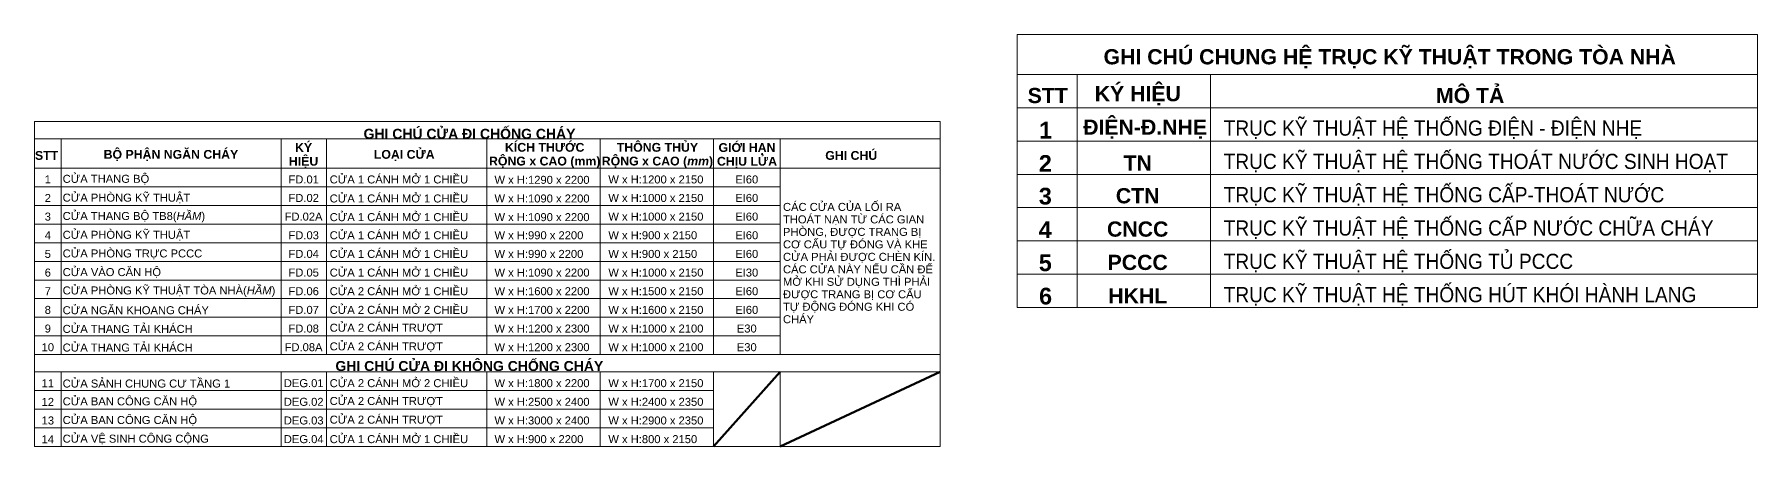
# Model space of a CAD drawing. Header units: millimetres. Extents: x 25998 to 252958, y -15958 to 83425.
# Drawn here: x 200213 to 213129, y 1924 to 5017 of the extents above; entities that cross this region are included whole.
import ezdxf

# ---------------------------------------------------------------- set-up
doc = ezdxf.new("R2010")
doc.units = ezdxf.units.MM
for name, color, linetype, lineweight in [('A-DETL-4', 90, 'Continuous', 18), ('A-DETL-THIN-1', 151, 'Continuous', 18), ('A-DETL-WIDE', 214, 'Continuous', 70), ('G-ANNO-TEXT-1', 7, 'Continuous', 9)]:
    doc.layers.add(name, color=color, linetype=linetype, lineweight=lineweight)
doc.styles.add('Arial_11', font='arial_0.ttf', dxfattribs={"height": 60})
doc.styles.add('Arial_12', font='arial_0.ttf', dxfattribs={"height": 114})
doc.styles.add('Arial_13', font='arial_0.ttf', dxfattribs={"width": 0.9, "height": 114})
doc.styles.add('Arial_7', font='arial_0.ttf', dxfattribs={"height": 75})
doc.styles.add('Arial_B_2', font='arialbd_0.ttf', dxfattribs={"height": 66})
doc.styles.add('Arial_B_5', font='arialbd_0.ttf', dxfattribs={"height": 125.4})

msp = doc.modelspace()

# ---------------------------------------------------------------- linework, layer by layer
at = {"layer": 'A-DETL-4'}
for p, q in [((213129.4, 5017.2), (207579.4, 5017.2)), ((207579.4, 5017.2), (207579.4, 2967.2)), ((213129.4, 2967.2), (213129.4, 5017.2)), ((207579.4, 2967.2), (213129.4, 2967.2))]:
    msp.add_line(p, q, dxfattribs=at)
at = {"layer": 'A-DETL-THIN-1'}
for p, q in [((207579.4, 5017.2), (207579.4, 2967.2)), ((207579.4, 5017.2), (213129.4, 5017.2)), ((213129.4, 5017.2), (213129.4, 2967.2)), ((207579.4, 4717.2), (213129.4, 4717.2)), ((208029.4, 4717.2), (208029.4, 2967.2)), ((209029.4, 4717.2), (209029.4, 2967.2)), ((207579.4, 4467.2), (213129.4, 4467.2)), ((200212.8, 1924.3), (200212.8, 4364.3)), ((200212.8, 4364.3), (207002.8, 4364.3)), ((207002.8, 1924.3), (207002.8, 4364.3)), ((200212.8, 4234.3), (207002.8, 4234.3)), ((200412.8, 2614.3), (200412.8, 4234.3)), ((202062.8, 2614.3), (202062.8, 4234.3)), ((202402.8, 2614.3), (202402.8, 4234.3)), ((203602.8, 2614.3), (203602.8, 4234.3)), ((204452.8, 2614.3), (204452.8, 4234.3)), ((205302.8, 2614.3), (205302.8, 4234.3)), ((205802.8, 3454.3), (205802.8, 4234.3)), ((207579.4, 4217.2), (213129.4, 4217.2)), ((200212.8, 4014.3), (207002.8, 4014.3)), ((200212.8, 4014.3), (207002.8, 4014.3)), ((200212.8, 4014.3), (207002.8, 4014.3)), ((200212.8, 4014.3), (207002.8, 4014.3)), ((207579.4, 3967.2), (213129.4, 3967.2)), ((200212.8, 3874.3), (205802.8, 3874.3)), ((200212.8, 3734.3), (205802.8, 3734.3)), ((207579.4, 3717.2), (213129.4, 3717.2)), ((200212.8, 3594.3), (205802.8, 3594.3)), ((202062.8, 3399.3), (202062.8, 3594.3)), ((205802.8, 2614.3), (205802.8, 3594.3)), ((200212.8, 3454.3), (205802.8, 3454.3)), ((205802.8, 3174.3), (205802.8, 3454.3)), ((207579.4, 3467.2), (213129.4, 3467.2)), ((200212.8, 3314.3), (205802.8, 3314.3)), ((200212.8, 3174.3), (205802.8, 3174.3)), ((200212.8, 3174.3), (205802.8, 3174.3)), ((207579.4, 3217.2), (213129.4, 3217.2)), ((200212.8, 3034.3), (205802.8, 3034.3)), ((200212.8, 3034.3), (205802.8, 3034.3)), ((200212.8, 2894.3), (205802.8, 2894.3)), ((207579.4, 2967.2), (213129.4, 2967.2)), ((200212.8, 2754.3), (205802.8, 2754.3)), ((200212.8, 2614.3), (205802.8, 2614.3)), ((200212.8, 2614.3), (207002.8, 2614.3)), ((200212.8, 2484.3), (207002.8, 2484.3)), ((200412.8, 1924.3), (200412.8, 2484.3)), ((202062.8, 1924.3), (202062.8, 2484.3)), ((202402.8, 1924.3), (202402.8, 2484.3)), ((203602.8, 1924.3), (203602.8, 2484.3)), ((204452.8, 1924.3), (204452.8, 2484.3)), ((205302.8, 1924.3), (205302.8, 2484.3)), ((205802.8, 1924.3), (205802.8, 2484.3)), ((200212.8, 2344.3), (205302.8, 2344.3)), ((200212.8, 2204.3), (205302.8, 2204.3)), ((200212.8, 2064.3), (205302.8, 2064.3)), ((200212.8, 1924.3), (205302.8, 1924.3)), ((200212.8, 1924.3), (207002.8, 1924.3))]:
    msp.add_line(p, q, dxfattribs=at)
at = {"layer": 'A-DETL-WIDE'}
for p, q in [((205802.8, 2484.3), (205302.8, 1924.3)), ((205802.8, 1924.3), (207002.8, 2484.3))]:
    msp.add_line(p, q, dxfattribs=at)

# ---------------------------------------------------------------- texts
at = {"layer": 'G-ANNO-TEXT-1', "line_spacing_factor": 0.936439}
for s, insert, char_height, width, attachment_point, style in [('\\pt723.9,1447.8,2171.7,2895.6,3619.5,4343.4,5067.3,5791.2,6515.1,7239,7962.9,8686.8,9410.7,10134.6,10858.5,11582.4,12306.3,13030.2,13754.1,14478,15201.9,15925.8,16649.7,17373.6,18097.5,18821.4,19545.3,20269.2,20993.1,21717,22440.9,23164.8;{\\fArial|b1|i0|c0|p34;GHI CHÚ CHUNG HỆ TRỤC KỸ THUẬT TRONG TÒA NHÀ}', (210372.3, 4834.8), 114, 5312.4, 5, 'Arial_12'), ('\\pt723.9,1447.8,2171.7,2895.6,3619.5,4343.4,5067.3,5791.2,6515.1,7239,7962.9,8686.8,9410.7,10134.6,10858.5,11582.4,12306.3,13030.2,13754.1,14478,15201.9,15925.8,16649.7,17373.6,18097.5,18821.4,19545.3,20269.2,20993.1,21717,22440.9,23164.8;{\\fArial|b1|i0|c0|p34;KÝ HIỆU}', (208483.7, 4558), 114, 709.08, 5, 'Arial_12'), ('\\pt723.9,1447.8,2171.7,2895.6,3619.5,4343.4,5067.3,5791.2,6515.1,7239,7962.9,8686.8,9410.7,10134.6,10858.5,11582.4,12306.3,13030.2,13754.1,14478,15201.9,15925.8,16649.7,17373.6,18097.5,18821.4,19545.3,20269.2,20993.1,21717,22440.9,23164.8;{\\fArial|b1|i0|c0|p34;MÔ TẢ}', (210975.1, 4558), 114, 682.29, 5, 'Arial_12'), ('\\pt723.9,1447.8,2171.7,2895.6,3619.5,4343.4,5067.3,5791.2,6515.1,7239,7962.9,8686.8,9410.7,10134.6,10858.5,11582.4,12306.3,13030.2,13754.1,14478,15201.9,15925.8,16649.7,17373.6,18097.5,18821.4,19545.3,20269.2,20993.1,21717,22440.9,23164.8;{\\fArial|b1|i0|c0|p34;STT}', (207808.8, 4558), 114, 320.089, 5, 'Arial_12'), ('\\pt723.9,1447.8,2171.7,2895.6,3619.5,4343.4,5067.3,5791.2,6515.1,7239,7962.9,8686.8,9410.7,10134.6,10858.5,11582.4,12306.3,13030.2,13754.1,14478,15201.9,15925.8,16649.7,17373.6,18097.5,18821.4,19545.3,20269.2,20993.1,21717,22440.9,23164.8;{\\fArial|b1|i0|c0|p34;ĐIỆN-Đ.NHẸ}', (208538.6, 4306.9), 114, 954.18, 5, 'Arial_12'), ('\\pt651.51,1303.02,1954.53,2606.04,3257.55,3909.06,4560.57,5212.08,5863.59,6515.1,7166.61,7818.12,8469.63,9121.14,9772.65,10424.16,11075.67,11727.18,12378.69,13030.2,13681.71,14333.22,14984.73,15636.24,16287.75,16939.26,17590.77,18242.28,18893.79,19545.3,20196.81,20848.32;TRỤC KỸ THUẬT HỆ THỐNG ĐIỆN - ĐIỆN NHẸ', (209127.5, 4301.9), 114, 3759.777, 4, 'Arial_13'), ('\\pt3,6,9,12,15,18,21,24,27,30,33,36,39,42,45,48,51,54,57,60,63,66,69,72,75,78,81,84,87,90,93,96;{\\fArial|b1|i0|c0|p34;GHI CHÚ CỬA ĐI CHỐNG CHÁY}', (203474, 4270.8), 75, 3710.7, 5, 'Arial_7'), ('\\pt723.90034,1447.79943,2171.69977,2895.60011,3619.50046,4343.39954,5067.29989,5791.20023,6515.10057,7238.99966,7962.9,8686.80034,9410.69943,10134.59977,10858.50011,11582.40046,12306.29954,13030.19989,13754.10023,14478.00057,15201.89966,15925.8,16649.70034,17373.59943,18097.49977,18821.40011,19545.30046,20269.19954,20993.09989,21717.00023,22440.90057,23164.79966;1', (207792.7, 4298.9), 125.4, 290.13, 5, 'Arial_B_5'), ('\\pt381.00018,761.9997,1142.99988,1524.00006,1905.00024,2285.99976,2666.99994,3048.00012,3429.0003,3809.99982,4191,4572.00018,4952.9997,5333.99988,5715.00006,6096.00024,6476.99976,6857.99994,7239.00012,7620.0003,8000.99982,8382,8763.00018,9143.9997,9524.99988,9906.00006,10287.00024,10667.99976,11048.99994,11430.00012,11811.0003,12191.99982;STT', (200303.6, 4108.6), 66, 242.1, 5, 'Arial_B_2'), ('\\pt381.00018,761.9997,1142.99988,1524.00006,1905.00024,2285.99976,2666.99994,3048.00012,3429.0003,3809.99982,4191,4572.00018,4952.9997,5333.99988,5715.00006,6096.00024,6476.99976,6857.99994,7239.00012,7620.0003,8000.99982,8382,8763.00018,9143.9997,9524.99988,9906.00006,10287.00024,10667.99976,11048.99994,11430.00012,11811.0003,12191.99982;BỘ PHẬN NGĂN CHÁY', (201235.8, 4108.6), 66, 1224.3, 5, 'Arial_B_2'), ('\\pt381.00018,761.9997,1142.99988,1524.00006,1905.00024,2285.99976,2666.99994,3048.00012,3429.0003,3809.99982,4191,4572.00018,4952.9997,5333.99988,5715.00006,6096.00024,6476.99976,6857.99994,7239.00012,7620.0003,8000.99982,8382,8763.00018,9143.9997,9524.99988,9906.00006,10287.00024,10667.99976,11048.99994,11430.00012,11811.0003,12191.99982;KÝ\\PHIỆU', (202230.1, 4108.4), 66, 260.1, 5, 'Arial_B_2'), ('\\pt381.00018,761.9997,1142.99988,1524.00006,1905.00024,2285.99976,2666.99994,3048.00012,3429.0003,3809.99982,4191,4572.00018,4952.9997,5333.99988,5715.00006,6096.00024,6476.99976,6857.99994,7239.00012,7620.0003,8000.99982,8382,8763.00018,9143.9997,9524.99988,9906.00006,10287.00024,10667.99976,11048.99994,11430.00012,11811.0003,12191.99982;LOẠI CỬA', (202984.6, 4108.6), 66, 611.1, 5, 'Arial_B_2'), ('\\pt381.00018,761.9997,1142.99988,1524.00006,1905.00024,2285.99976,2666.99994,3048.00012,3429.0003,3809.99982,4191,4572.00018,4952.9997,5333.99988,5715.00006,6096.00024,6476.99976,6857.99994,7239.00012,7620.0003,8000.99982,8382,8763.00018,9143.9997,9524.99988,9906.00006,10287.00024,10667.99976,11048.99994,11430.00012,11811.0003,12191.99982;KÍCH THƯỚC\\PRỘNG x CAO (mm)', (204037.8, 4108.4), 66, 821.7, 5, 'Arial_B_2'), ('\\pt381.00018,761.9997,1142.99988,1524.00006,1905.00024,2285.99976,2666.99994,3048.00012,3429.0003,3809.99982,4191,4572.00018,4952.9997,5333.99988,5715.00006,6096.00024,6476.99976,6857.99994,7239.00012,7620.0003,8000.99982,8382,8763.00018,9143.9997,9524.99988,9906.00006,10287.00024,10667.99976,11048.99994,11430.00012,11811.0003,12191.99982;THÔNG THỦY\\PRỘNG x CAO ({\\fArial|b1|i1|c0|p34;mm})', (204882.8, 4108.4), 66, 819.6, 5, 'Arial_B_2'), ('\\pt381.00018,761.9997,1142.99988,1524.00006,1905.00024,2285.99976,2666.99994,3048.00012,3429.0003,3809.99982,4191,4572.00018,4952.9997,5333.99988,5715.00006,6096.00024,6476.99976,6857.99994,7239.00012,7620.0003,8000.99982,8382,8763.00018,9143.9997,9524.99988,9906.00006,10287.00024,10667.99976,11048.99994,11430.00012,11811.0003,12191.99982;GIỚI HẠN\\PCHỊU LỬA', (205554.1, 4108.4), 66, 436.5, 5, 'Arial_B_2'), ('\\pt381.00018,761.9997,1142.99988,1524.00006,1905.00024,2285.99976,2666.99994,3048.00012,3429.0003,3809.99982,4191,4572.00018,4952.9997,5333.99988,5715.00006,6096.00024,6476.99976,6857.99994,7239.00012,7620.0003,8000.99982,8382,8763.00018,9143.9997,9524.99988,9906.00006,10287.00024,10667.99976,11048.99994,11430.00012,11811.0003,12191.99982;GHI CHÚ', (206335.7, 4108.6), 66, 424.8, 5, 'Arial_B_2'), ('\\pt651.51,1303.02,1954.53,2606.04,3257.55,3909.06,4560.57,5212.08,5863.59,6515.1,7166.61,7818.12,8469.63,9121.14,9772.65,10424.16,11075.67,11727.18,12378.69,13030.2,13681.71,14333.22,14984.73,15636.24,16287.75,16939.26,17590.77,18242.28,18893.79,19545.3,20196.81,20848.32;TRỤC KỸ THUẬT HỆ THỐNG THOÁT NƯỚC SINH HOẠT', (209127.5, 4051.9), 114, 4136.319, 4, 'Arial_13'), ('\\pt723.90034,1447.79943,2171.69977,2895.60011,3619.50046,4343.39954,5067.29989,5791.20023,6515.10057,7238.99966,7962.9,8686.80034,9410.69943,10134.59977,10858.50011,11582.40046,12306.29954,13030.19989,13754.10023,14478.00057,15201.89966,15925.8,16649.70034,17373.59943,18097.49977,18821.40011,19545.30046,20269.19954,20993.09989,21717.00023,22440.90057,23164.79966;2', (207790.5, 4048.9), 125.4, 271.32, 5, 'Arial_B_5'), ('\\pt723.9,1447.8,2171.7,2895.6,3619.5,4343.4,5067.3,5791.2,6515.1,7239,7962.9,8686.8,9410.7,10134.6,10858.5,11582.4,12306.3,13030.2,13754.1,14478,15201.9,15925.8,16649.7,17373.6,18097.5,18821.4,19545.3,20269.2,20993.1,21717,22440.9,23164.8;{\\fArial|b1|i0|c0|p34;TN}', (208483.1, 4051.9), 114, 224.523, 5, 'Arial_12'), ('\\pt381,762,1143,1524,1905,2286,2667,3048,3429,3810,4191,4572,4953,5334,5715,6096,6477,6858,7239,7620,8001,8382,8763,9144,9525,9906,10287,10668,11049,11430,11811,12192;1', (200312.8, 3929.7), 60, 200.4, 5, 'Arial_11'), ('\\pt381,762,1143,1524,1905,2286,2667,3048,3429,3810,4191,4572,4953,5334,5715,6096,6477,6858,7239,7620,8001,8382,8763,9144,9525,9906,10287,10668,11049,11430,11811,12192;CỬA THANG BỘ', (200424.2, 3927), 60, 1039.8, 4, 'Arial_11'), ('\\pt381,762,1143,1524,1905,2286,2667,3048,3429,3810,4191,4572,4953,5334,5715,6096,6477,6858,7239,7620,8001,8382,8763,9144,9525,9906,10287,10668,11049,11430,11811,12192;FD.01', (202230.9, 3928.5), 60, 339.3, 5, 'Arial_11'), ('\\pt381,762,1143,1524,1905,2286,2667,3048,3429,3810,4191,4572,4953,5334,5715,6096,6477,6858,7239,7620,8001,8382,8763,9144,9525,9906,10287,10668,11049,11430,11811,12192;CỬA 1 CÁNH MỞ 1 CHIỀU', (202425.9, 3928.5), 60, 1075.5, 4, 'Arial_11'), ('\\pt381,762,1143,1524,1905,2286,2667,3048,3429,3810,4191,4572,4953,5334,5715,6096,6477,6858,7239,7620,8001,8382,8763,9144,9525,9906,10287,10668,11049,11430,11811,12192;W x H:1290 x 2200', (203661.3, 3925.7), 60, 738.3, 4, 'Arial_11'), ('\\pt381,762,1143,1524,1905,2286,2667,3048,3429,3810,4191,4572,4953,5334,5715,6096,6477,6858,7239,7620,8001,8382,8763,9144,9525,9906,10287,10668,11049,11430,11811,12192;W x H:1200 x 2150', (204514.7, 3928.5), 60, 744.3, 4, 'Arial_11'), ('\\pt381,762,1143,1524,1905,2286,2667,3048,3429,3810,4191,4572,4953,5334,5715,6096,6477,6858,7239,7620,8001,8382,8763,9144,9525,9906,10287,10668,11049,11430,11811,12192;EI60', (205552.3, 3928.5), 60, 331.5, 5, 'Arial_11'), ('\\pt651.51,1303.02,1954.53,2606.04,3257.55,3909.06,4560.57,5212.08,5863.59,6515.1,7166.61,7818.12,8469.63,9121.14,9772.65,10424.16,11075.67,11727.18,12378.69,13030.2,13681.71,14333.22,14984.73,15636.24,16287.75,16939.26,17590.77,18242.28,18893.79,19545.3,20196.81,20848.32;TRỤC KỸ THUẬT HỆ THỐNG CẤP-THOÁT NƯỚC', (209127.5, 3801.9), 114, 3763.368, 4, 'Arial_13'), ('\\pt381,762,1143,1524,1905,2286,2667,3048,3429,3810,4191,4572,4953,5334,5715,6096,6477,6858,7239,7620,8001,8382,8763,9144,9525,9906,10287,10668,11049,11430,11811,12192;2', (200312.8, 3789.7), 60, 200.4, 5, 'Arial_11'), ('\\pt381,762,1143,1524,1905,2286,2667,3048,3429,3810,4191,4572,4953,5334,5715,6096,6477,6858,7239,7620,8001,8382,8763,9144,9525,9906,10287,10668,11049,11430,11811,12192;CỬA PHÒNG KỸ THUẬT', (200424.2, 3785.7), 60, 1035.9, 4, 'Arial_11'), ('\\pt381,762,1143,1524,1905,2286,2667,3048,3429,3810,4191,4572,4953,5334,5715,6096,6477,6858,7239,7620,8001,8382,8763,9144,9525,9906,10287,10668,11049,11430,11811,12192;FD.02', (202230.9, 3789.7), 60, 339.3, 5, 'Arial_11'), ('\\pt381,762,1143,1524,1905,2286,2667,3048,3429,3810,4191,4572,4953,5334,5715,6096,6477,6858,7239,7620,8001,8382,8763,9144,9525,9906,10287,10668,11049,11430,11811,12192;CỬA 1 CÁNH MỞ 1 CHIỀU', (202425.9, 3785.7), 60, 1071.6, 4, 'Arial_11'), ('\\pt381,762,1143,1524,1905,2286,2667,3048,3429,3810,4191,4572,4953,5334,5715,6096,6477,6858,7239,7620,8001,8382,8763,9144,9525,9906,10287,10668,11049,11430,11811,12192;W x H:1090 x 2200', (203661.3, 3785.7), 60, 742.2, 4, 'Arial_11'), ('\\pt381,762,1143,1524,1905,2286,2667,3048,3429,3810,4191,4572,4953,5334,5715,6096,6477,6858,7239,7620,8001,8382,8763,9144,9525,9906,10287,10668,11049,11430,11811,12192;W x H:1000 x 2150', (204514.7, 3789.7), 60, 740.1, 4, 'Arial_11'), ('\\pt381,762,1143,1524,1905,2286,2667,3048,3429,3810,4191,4572,4953,5334,5715,6096,6477,6858,7239,7620,8001,8382,8763,9144,9525,9906,10287,10668,11049,11430,11811,12192;EI60', (205552.3, 3789.7), 60, 331.5, 5, 'Arial_11'), ('\\pt381,762,1143,1524,1905,2286,2667,3048,3429,3810,4191,4572,4953,5334,5715,6096,6477,6858,7239,7620,8001,8382,8763,9144,9525,9906,10287,10668,11049,11430,11811,12192;CÁC CỬA CỦA LỐI RA THOÁT NẠN TỪ CÁC GIAN PHÒNG, ĐƯỢC TRANG BỊ CƠ CẤU TỰ ĐÓNG VÀ KHE CỬA PHẢI ĐƯỢC CHÈN KÍN. CÁC CỬA NÀY NẾU CẦN ĐỂ MỞ KHI SỬ DỤNG THÌ PHẢI ĐƯỢC TRANG BỊ CƠ CẤU TỰ ĐỘNG ĐÓNG KHI CÓ CHÁY', (205823.9, 3300.9), 60, 1168.8, 4, 'Arial_11'), ('\\pt723.90034,1447.79943,2171.69977,2895.60011,3619.50046,4343.39954,5067.29989,5791.20023,6515.10057,7238.99966,7962.9,8686.80034,9410.69943,10134.59977,10858.50011,11582.40046,12306.29954,13030.19989,13754.10023,14478.00057,15201.89966,15925.8,16649.70034,17373.59943,18097.49977,18821.40011,19545.30046,20269.19954,20993.09989,21717.00023,22440.90057,23164.79966;3', (207790.4, 3802.8), 125.4, 249.09, 5, 'Arial_B_5'), ('\\pt723.9,1447.8,2171.7,2895.6,3619.5,4343.4,5067.3,5791.2,6515.1,7239,7962.9,8686.8,9410.7,10134.6,10858.5,11582.4,12306.3,13030.2,13754.1,14478,15201.9,15925.8,16649.7,17373.6,18097.5,18821.4,19545.3,20269.2,20993.1,21717,22440.9,23164.8;{\\fArial|b1|i0|c0|p34;CTN}', (208482.8, 3805.8), 114, 342.541, 5, 'Arial_12'), ('\\pt381,762,1143,1524,1905,2286,2667,3048,3429,3810,4191,4572,4953,5334,5715,6096,6477,6858,7239,7620,8001,8382,8763,9144,9525,9906,10287,10668,11049,11430,11811,12192;3', (200312.8, 3649.7), 60, 200.4, 5, 'Arial_11'), ('\\pt381,762,1143,1524,1905,2286,2667,3048,3429,3810,4191,4572,4953,5334,5715,6096,6477,6858,7239,7620,8001,8382,8763,9144,9525,9906,10287,10668,11049,11430,11811,12192;CỬA THANG BỘ TB8({\\fArial|b0|i1|c0|p34;HẦM})', (200424.2, 3645.7), 60, 1633.2, 4, 'Arial_11'), ('\\pt381,762,1143,1524,1905,2286,2667,3048,3429,3810,4191,4572,4953,5334,5715,6096,6477,6858,7239,7620,8001,8382,8763,9144,9525,9906,10287,10668,11049,11430,11811,12192;FD.02A', (202230, 3649.7), 60, 339.3, 5, 'Arial_11'), ('\\pt381,762,1143,1524,1905,2286,2667,3048,3429,3810,4191,4572,4953,5334,5715,6096,6477,6858,7239,7620,8001,8382,8763,9144,9525,9906,10287,10668,11049,11430,11811,12192;CỬA 1 CÁNH MỞ 1 CHIỀU', (202425.9, 3645.7), 60, 1069.5, 4, 'Arial_11'), ('\\pt381,762,1143,1524,1905,2286,2667,3048,3429,3810,4191,4572,4953,5334,5715,6096,6477,6858,7239,7620,8001,8382,8763,9144,9525,9906,10287,10668,11049,11430,11811,12192;W x H:1090 x 2200', (203661.3, 3645.7), 60, 744.3, 4, 'Arial_11'), ('\\pt381,762,1143,1524,1905,2286,2667,3048,3429,3810,4191,4572,4953,5334,5715,6096,6477,6858,7239,7620,8001,8382,8763,9144,9525,9906,10287,10668,11049,11430,11811,12192;W x H:1000 x 2150', (204514.7, 3649.7), 60, 748.2, 4, 'Arial_11'), ('\\pt381,762,1143,1524,1905,2286,2667,3048,3429,3810,4191,4572,4953,5334,5715,6096,6477,6858,7239,7620,8001,8382,8763,9144,9525,9906,10287,10668,11049,11430,11811,12192;EI60', (205552.3, 3649.7), 60, 331.5, 5, 'Arial_11'), ('\\pt651.51,1303.02,1954.53,2606.04,3257.55,3909.06,4560.57,5212.08,5863.59,6515.1,7166.61,7818.12,8469.63,9121.14,9772.65,10424.16,11075.67,11727.18,12378.69,13030.2,13681.71,14333.22,14984.73,15636.24,16287.75,16939.26,17590.77,18242.28,18893.79,19545.3,20196.81,20848.32;TRỤC KỸ THUẬT HỆ THỐNG CẤP NƯỚC CHỮA CHÁY', (209127.5, 3551.9), 114, 3770.037, 4, 'Arial_13'), ('\\pt381,762,1143,1524,1905,2286,2667,3048,3429,3810,4191,4572,4953,5334,5715,6096,6477,6858,7239,7620,8001,8382,8763,9144,9525,9906,10287,10668,11049,11430,11811,12192;4', (200312.8, 3509.7), 60, 200.4, 5, 'Arial_11'), ('\\pt381,762,1143,1524,1905,2286,2667,3048,3429,3810,4191,4572,4953,5334,5715,6096,6477,6858,7239,7620,8001,8382,8763,9144,9525,9906,10287,10668,11049,11430,11811,12192;CỬA PHÒNG KỸ THUẬT', (200424.2, 3507), 60, 1039.8, 4, 'Arial_11'), ('\\pt381,762,1143,1524,1905,2286,2667,3048,3429,3810,4191,4572,4953,5334,5715,6096,6477,6858,7239,7620,8001,8382,8763,9144,9525,9906,10287,10668,11049,11430,11811,12192;FD.03', (202230.9, 3509.7), 60, 339.3, 5, 'Arial_11'), ('\\pt381,762,1143,1524,1905,2286,2667,3048,3429,3810,4191,4572,4953,5334,5715,6096,6477,6858,7239,7620,8001,8382,8763,9144,9525,9906,10287,10668,11049,11430,11811,12192;CỬA 1 CÁNH MỞ 1 CHIỀU', (202425.9, 3509.7), 60, 1071.6, 4, 'Arial_11'), ('\\pt381,762,1143,1524,1905,2286,2667,3048,3429,3810,4191,4572,4953,5334,5715,6096,6477,6858,7239,7620,8001,8382,8763,9144,9525,9906,10287,10668,11049,11430,11811,12192;W x H:990 x 2200', (203661.3, 3509.7), 60, 706.5, 4, 'Arial_11'), ('\\pt381,762,1143,1524,1905,2286,2667,3048,3429,3810,4191,4572,4953,5334,5715,6096,6477,6858,7239,7620,8001,8382,8763,9144,9525,9906,10287,10668,11049,11430,11811,12192;W x H:900 x 2150', (204514.7, 3509.7), 60, 748.2, 4, 'Arial_11'), ('\\pt381,762,1143,1524,1905,2286,2667,3048,3429,3810,4191,4572,4953,5334,5715,6096,6477,6858,7239,7620,8001,8382,8763,9144,9525,9906,10287,10668,11049,11430,11811,12192;EI60', (205552.3, 3509.7), 60, 331.5, 5, 'Arial_11'), ('\\pt723.90034,1447.79943,2171.69977,2895.60011,3619.50046,4343.39954,5067.29989,5791.20023,6515.10057,7238.99966,7962.9,8686.80034,9410.69943,10134.59977,10858.50011,11582.40046,12306.29954,13030.19989,13754.10023,14478.00057,15201.89966,15925.8,16649.70034,17373.59943,18097.49977,18821.40011,19545.30046,20269.19954,20993.09989,21717.00023,22440.90057,23164.79966;4', (207789.7, 3552.8), 125.4, 211.47, 5, 'Arial_B_5'), ('\\pt723.9,1447.8,2171.7,2895.6,3619.5,4343.4,5067.3,5791.2,6515.1,7239,7962.9,8686.8,9410.7,10134.6,10858.5,11582.4,12306.3,13030.2,13754.1,14478,15201.9,15925.8,16649.7,17373.6,18097.5,18821.4,19545.3,20269.2,20993.1,21717,22440.9,23164.8;{\\fArial|b1|i0|c0|p34;CNCC}', (208482.8, 3555.8), 114, 476.104, 5, 'Arial_12'), ('\\pt381,762,1143,1524,1905,2286,2667,3048,3429,3810,4191,4572,4953,5334,5715,6096,6477,6858,7239,7620,8001,8382,8763,9144,9525,9906,10287,10668,11049,11430,11811,12192;5', (200312.8, 3369.7), 60, 200.4, 5, 'Arial_11'), ('\\pt381,762,1143,1524,1905,2286,2667,3048,3429,3810,4191,4572,4953,5334,5715,6096,6477,6858,7239,7620,8001,8382,8763,9144,9525,9906,10287,10668,11049,11430,11811,12192;CỬA PHÒNG TRỰC PCCC', (200424.2, 3367), 60, 1621.2, 4, 'Arial_11'), ('\\pt381,762,1143,1524,1905,2286,2667,3048,3429,3810,4191,4572,4953,5334,5715,6096,6477,6858,7239,7620,8001,8382,8763,9144,9525,9906,10287,10668,11049,11430,11811,12192;FD.04', (202230.9, 3369.7), 60, 339.3, 5, 'Arial_11'), ('\\pt381,762,1143,1524,1905,2286,2667,3048,3429,3810,4191,4572,4953,5334,5715,6096,6477,6858,7239,7620,8001,8382,8763,9144,9525,9906,10287,10668,11049,11430,11811,12192;CỬA 1 CÁNH MỞ 1 CHIỀU', (202425.9, 3369.7), 60, 1065.6, 4, 'Arial_11'), ('\\pt381,762,1143,1524,1905,2286,2667,3048,3429,3810,4191,4572,4953,5334,5715,6096,6477,6858,7239,7620,8001,8382,8763,9144,9525,9906,10287,10668,11049,11430,11811,12192;W x H:990 x 2200', (203661.3, 3369.7), 60, 738.3, 4, 'Arial_11'), ('\\pt381,762,1143,1524,1905,2286,2667,3048,3429,3810,4191,4572,4953,5334,5715,6096,6477,6858,7239,7620,8001,8382,8763,9144,9525,9906,10287,10668,11049,11430,11811,12192;W x H:900 x 2150', (204514.7, 3369.7), 60, 748.2, 4, 'Arial_11'), ('\\pt381,762,1143,1524,1905,2286,2667,3048,3429,3810,4191,4572,4953,5334,5715,6096,6477,6858,7239,7620,8001,8382,8763,9144,9525,9906,10287,10668,11049,11430,11811,12192;EI60', (205552.3, 3369.7), 60, 331.5, 5, 'Arial_11'), ('\\pt723.90034,1447.79943,2171.69977,2895.60011,3619.50046,4343.39954,5067.29989,5791.20023,6515.10057,7238.99966,7962.9,8686.80034,9410.69943,10134.59977,10858.50011,11582.40046,12306.29954,13030.19989,13754.10023,14478.00057,15201.89966,15925.8,16649.70034,17373.59943,18097.49977,18821.40011,19545.30046,20269.19954,20993.09989,21717.00023,22440.90057,23164.79966;5', (207790.3, 3302.8), 125.4, 218.88, 5, 'Arial_B_5'), ('\\pt723.9,1447.8,2171.7,2895.6,3619.5,4343.4,5067.3,5791.2,6515.1,7239,7962.9,8686.8,9410.7,10134.6,10858.5,11582.4,12306.3,13030.2,13754.1,14478,15201.9,15925.8,16649.7,17373.6,18097.5,18821.4,19545.3,20269.2,20993.1,21717,22440.9,23164.8;{\\fArial|b1|i0|c0|p34;PCCC}', (208482.8, 3305.8), 114, 468.62, 5, 'Arial_12'), ('\\pt651.51,1303.02,1954.53,2606.04,3257.55,3909.06,4560.57,5212.08,5863.59,6515.1,7166.61,7818.12,8469.63,9121.14,9772.65,10424.16,11075.67,11727.18,12378.69,13030.2,13681.71,14333.22,14984.73,15636.24,16287.75,16939.26,17590.77,18242.28,18893.79,19545.3,20196.81,20848.32;TRỤC KỸ THUẬT HỆ THỐNG TỦ PCCC', (209127.5, 3301.9), 114, 3719.25, 4, 'Arial_13'), ('\\pt381,762,1143,1524,1905,2286,2667,3048,3429,3810,4191,4572,4953,5334,5715,6096,6477,6858,7239,7620,8001,8382,8763,9144,9525,9906,10287,10668,11049,11430,11811,12192;6', (200312.8, 3229.7), 60, 200.4, 5, 'Arial_11'), ('\\pt381,762,1143,1524,1905,2286,2667,3048,3429,3810,4191,4572,4953,5334,5715,6096,6477,6858,7239,7620,8001,8382,8763,9144,9525,9906,10287,10668,11049,11430,11811,12192;CỬA VÀO CĂN HỘ', (200424.2, 3227), 60, 1039.8, 4, 'Arial_11'), ('\\pt381,762,1143,1524,1905,2286,2667,3048,3429,3810,4191,4572,4953,5334,5715,6096,6477,6858,7239,7620,8001,8382,8763,9144,9525,9906,10287,10668,11049,11430,11811,12192;FD.05', (202230.9, 3229.7), 60, 339.3, 5, 'Arial_11'), ('\\pt381,762,1143,1524,1905,2286,2667,3048,3429,3810,4191,4572,4953,5334,5715,6096,6477,6858,7239,7620,8001,8382,8763,9144,9525,9906,10287,10668,11049,11430,11811,12192;CỬA 1 CÁNH MỞ 1 CHIỀU', (202425.9, 3229.7), 60, 1069.5, 4, 'Arial_11'), ('\\pt381,762,1143,1524,1905,2286,2667,3048,3429,3810,4191,4572,4953,5334,5715,6096,6477,6858,7239,7620,8001,8382,8763,9144,9525,9906,10287,10668,11049,11430,11811,12192;W x H:1090 x 2200', (203661.3, 3229.7), 60, 752.1, 4, 'Arial_11'), ('\\pt381,762,1143,1524,1905,2286,2667,3048,3429,3810,4191,4572,4953,5334,5715,6096,6477,6858,7239,7620,8001,8382,8763,9144,9525,9906,10287,10668,11049,11430,11811,12192;W x H:1000 x 2150', (204514.7, 3229.7), 60, 746.1, 4, 'Arial_11'), ('\\pt381,762,1143,1524,1905,2286,2667,3048,3429,3810,4191,4572,4953,5334,5715,6096,6477,6858,7239,7620,8001,8382,8763,9144,9525,9906,10287,10668,11049,11430,11811,12192;EI30', (205552.3, 3229.7), 60, 331.5, 5, 'Arial_11'), ('\\pt381,762,1143,1524,1905,2286,2667,3048,3429,3810,4191,4572,4953,5334,5715,6096,6477,6858,7239,7620,8001,8382,8763,9144,9525,9906,10287,10668,11049,11430,11811,12192;7', (200312.8, 3089.7), 60, 200.4, 5, 'Arial_11'), ('\\pt381,762,1143,1524,1905,2286,2667,3048,3429,3810,4191,4572,4953,5334,5715,6096,6477,6858,7239,7620,8001,8382,8763,9144,9525,9906,10287,10668,11049,11430,11811,12192;CỬA PHÒNG KỸ THUẬT TÒA NHÀ({\\fArial|b0|i1|c0|p34;HẦM})', (200424.2, 3087), 60, 1635.3, 4, 'Arial_11'), ('\\pt381,762,1143,1524,1905,2286,2667,3048,3429,3810,4191,4572,4953,5334,5715,6096,6477,6858,7239,7620,8001,8382,8763,9144,9525,9906,10287,10668,11049,11430,11811,12192;FD.06', (202230.9, 3089.7), 60, 339.3, 5, 'Arial_11'), ('\\pt381,762,1143,1524,1905,2286,2667,3048,3429,3810,4191,4572,4953,5334,5715,6096,6477,6858,7239,7620,8001,8382,8763,9144,9525,9906,10287,10668,11049,11430,11811,12192;CỬA 2 CÁNH MỞ 1 CHIỀU', (202425.9, 3089.7), 60, 1091.4, 4, 'Arial_11'), ('\\pt381,762,1143,1524,1905,2286,2667,3048,3429,3810,4191,4572,4953,5334,5715,6096,6477,6858,7239,7620,8001,8382,8763,9144,9525,9906,10287,10668,11049,11430,11811,12192;W x H:1600 x 2200', (203661.3, 3089.7), 60, 752.1, 4, 'Arial_11'), ('\\pt381,762,1143,1524,1905,2286,2667,3048,3429,3810,4191,4572,4953,5334,5715,6096,6477,6858,7239,7620,8001,8382,8763,9144,9525,9906,10287,10668,11049,11430,11811,12192;W x H:1500 x 2150', (204514.7, 3089.7), 60, 746.1, 4, 'Arial_11'), ('\\pt381,762,1143,1524,1905,2286,2667,3048,3429,3810,4191,4572,4953,5334,5715,6096,6477,6858,7239,7620,8001,8382,8763,9144,9525,9906,10287,10668,11049,11430,11811,12192;EI60', (205552.3, 3089.7), 60, 331.5, 5, 'Arial_11'), ('\\pt723.90034,1447.79943,2171.69977,2895.60011,3619.50046,4343.39954,5067.29989,5791.20023,6515.10057,7238.99966,7962.9,8686.80034,9410.69943,10134.59977,10858.50011,11582.40046,12306.29954,13030.19989,13754.10023,14478.00057,15201.89966,15925.8,16649.70034,17373.59943,18097.49977,18821.40011,19545.30046,20269.19954,20993.09989,21717.00023,22440.90057,23164.79966;6', (207792.2, 3052.8), 125.4, 245.1, 5, 'Arial_B_5'), ('\\pt723.9,1447.8,2171.7,2895.6,3619.5,4343.4,5067.3,5791.2,6515.1,7239,7962.9,8686.8,9410.7,10134.6,10858.5,11582.4,12306.3,13030.2,13754.1,14478,15201.9,15925.8,16649.7,17373.6,18097.5,18821.4,19545.3,20269.2,20993.1,21717,22440.9,23164.8;{\\fArial|b1|i0|c0|p34;HKHL}', (208483.5, 3055.8), 114, 648.66, 5, 'Arial_12'), ('\\pt651.51,1303.02,1954.53,2606.04,3257.55,3909.06,4560.57,5212.08,5863.59,6515.1,7166.61,7818.12,8469.63,9121.14,9772.65,10424.16,11075.67,11727.18,12378.69,13030.2,13681.71,14333.22,14984.73,15636.24,16287.75,16939.26,17590.77,18242.28,18893.79,19545.3,20196.81,20848.32;TRỤC KỸ THUẬT HỆ THỐNG HÚT KHÓI HÀNH LANG', (209127.5, 3051.9), 114, 4211.217, 4, 'Arial_13'), ('\\pt381,762,1143,1524,1905,2286,2667,3048,3429,3810,4191,4572,4953,5334,5715,6096,6477,6858,7239,7620,8001,8382,8763,9144,9525,9906,10287,10668,11049,11430,11811,12192;8', (200312.8, 2949.7), 60, 200.4, 5, 'Arial_11'), ('\\pt381,762,1143,1524,1905,2286,2667,3048,3429,3810,4191,4572,4953,5334,5715,6096,6477,6858,7239,7620,8001,8382,8763,9144,9525,9906,10287,10668,11049,11430,11811,12192;CỬA NGĂN KHOANG CHÁY', (200424.2, 2947), 60, 1476.3, 4, 'Arial_11'), ('\\pt381,762,1143,1524,1905,2286,2667,3048,3429,3810,4191,4572,4953,5334,5715,6096,6477,6858,7239,7620,8001,8382,8763,9144,9525,9906,10287,10668,11049,11430,11811,12192;FD.07', (202230.9, 2949.7), 60, 339.3, 5, 'Arial_11'), ('\\pt381,762,1143,1524,1905,2286,2667,3048,3429,3810,4191,4572,4953,5334,5715,6096,6477,6858,7239,7620,8001,8382,8763,9144,9525,9906,10287,10668,11049,11430,11811,12192;CỬA 2 CÁNH MỞ 2 CHIỀU', (202425.9, 2949.7), 60, 1065.6, 4, 'Arial_11'), ('\\pt381,762,1143,1524,1905,2286,2667,3048,3429,3810,4191,4572,4953,5334,5715,6096,6477,6858,7239,7620,8001,8382,8763,9144,9525,9906,10287,10668,11049,11430,11811,12192;W x H:1700 x 2200', (203661.3, 2949.7), 60, 748.2, 4, 'Arial_11'), ('\\pt381,762,1143,1524,1905,2286,2667,3048,3429,3810,4191,4572,4953,5334,5715,6096,6477,6858,7239,7620,8001,8382,8763,9144,9525,9906,10287,10668,11049,11430,11811,12192;W x H:1600 x 2150', (204514.7, 2949.7), 60, 742.2, 4, 'Arial_11'), ('\\pt381,762,1143,1524,1905,2286,2667,3048,3429,3810,4191,4572,4953,5334,5715,6096,6477,6858,7239,7620,8001,8382,8763,9144,9525,9906,10287,10668,11049,11430,11811,12192;EI60', (205552.3, 2949.7), 60, 331.5, 5, 'Arial_11'), ('\\pt381,762,1143,1524,1905,2286,2667,3048,3429,3810,4191,4572,4953,5334,5715,6096,6477,6858,7239,7620,8001,8382,8763,9144,9525,9906,10287,10668,11049,11430,11811,12192;CỬA THANG TẢI KHÁCH', (200424.2, 2807), 60, 1039.8, 4, 'Arial_11'), ('\\pt381,762,1143,1524,1905,2286,2667,3048,3429,3810,4191,4572,4953,5334,5715,6096,6477,6858,7239,7620,8001,8382,8763,9144,9525,9906,10287,10668,11049,11430,11811,12192;CỬA 2 CÁNH TRƯỢT', (202425.9, 2809.7), 60, 1057.8, 4, 'Arial_11'), ('\\pt381,762,1143,1524,1905,2286,2667,3048,3429,3810,4191,4572,4953,5334,5715,6096,6477,6858,7239,7620,8001,8382,8763,9144,9525,9906,10287,10668,11049,11430,11811,12192;9', (200312.8, 2809.7), 60, 200.4, 5, 'Arial_11'), ('\\pt381,762,1143,1524,1905,2286,2667,3048,3429,3810,4191,4572,4953,5334,5715,6096,6477,6858,7239,7620,8001,8382,8763,9144,9525,9906,10287,10668,11049,11430,11811,12192;CỬA THANG TẢI KHÁCH', (200424.2, 2667), 60, 1039.8, 4, 'Arial_11'), ('\\pt381,762,1143,1524,1905,2286,2667,3048,3429,3810,4191,4572,4953,5334,5715,6096,6477,6858,7239,7620,8001,8382,8763,9144,9525,9906,10287,10668,11049,11430,11811,12192;FD.08', (202230.9, 2809.7), 60, 339.3, 5, 'Arial_11'), ('\\pt381,762,1143,1524,1905,2286,2667,3048,3429,3810,4191,4572,4953,5334,5715,6096,6477,6858,7239,7620,8001,8382,8763,9144,9525,9906,10287,10668,11049,11430,11811,12192;CỬA 2 CÁNH TRƯỢT', (202425.9, 2669.7), 60, 1057.8, 4, 'Arial_11'), ('\\pt381,762,1143,1524,1905,2286,2667,3048,3429,3810,4191,4572,4953,5334,5715,6096,6477,6858,7239,7620,8001,8382,8763,9144,9525,9906,10287,10668,11049,11430,11811,12192;W x H:1200 x 2300', (203661.3, 2809.7), 60, 742.2, 4, 'Arial_11'), ('\\pt381,762,1143,1524,1905,2286,2667,3048,3429,3810,4191,4572,4953,5334,5715,6096,6477,6858,7239,7620,8001,8382,8763,9144,9525,9906,10287,10668,11049,11430,11811,12192;W x H:1000 x 2100', (204514.7, 2809.7), 60, 740.1, 4, 'Arial_11'), ('\\pt381,762,1143,1524,1905,2286,2667,3048,3429,3810,4191,4572,4953,5334,5715,6096,6477,6858,7239,7620,8001,8382,8763,9144,9525,9906,10287,10668,11049,11430,11811,12192;E30', (205552.3, 2809.7), 60, 331.5, 5, 'Arial_11'), ('\\pt381,762,1143,1524,1905,2286,2667,3048,3429,3810,4191,4572,4953,5334,5715,6096,6477,6858,7239,7620,8001,8382,8763,9144,9525,9906,10287,10668,11049,11430,11811,12192;10', (200312.9, 2669.7), 60, 200.4, 5, 'Arial_11'), ('\\pt381,762,1143,1524,1905,2286,2667,3048,3429,3810,4191,4572,4953,5334,5715,6096,6477,6858,7239,7620,8001,8382,8763,9144,9525,9906,10287,10668,11049,11430,11811,12192;FD.08A', (202230, 2669.7), 60, 339.3, 5, 'Arial_11'), ('\\pt3,6,9,12,15,18,21,24,27,30,33,36,39,42,45,48,51,54,57,60,63,66,69,72,75,78,81,84,87,90,93,96;{\\fArial|b1|i0|c0|p34;GHI CHÚ CỬA ĐI KHÔNG CHỐNG CHÁY}', (203472.9, 2528.3), 75, 3710.7, 5, 'Arial_7'), ('\\pt381,762,1143,1524,1905,2286,2667,3048,3429,3810,4191,4572,4953,5334,5715,6096,6477,6858,7239,7620,8001,8382,8763,9144,9525,9906,10287,10668,11049,11430,11811,12192;W x H:1200 x 2300', (203661.3, 2669.7), 60, 742.2, 4, 'Arial_11'), ('\\pt381,762,1143,1524,1905,2286,2667,3048,3429,3810,4191,4572,4953,5334,5715,6096,6477,6858,7239,7620,8001,8382,8763,9144,9525,9906,10287,10668,11049,11430,11811,12192;W x H:1000 x 2100', (204514.7, 2669.7), 60, 740.1, 4, 'Arial_11'), ('\\pt381,762,1143,1524,1905,2286,2667,3048,3429,3810,4191,4572,4953,5334,5715,6096,6477,6858,7239,7620,8001,8382,8763,9144,9525,9906,10287,10668,11049,11430,11811,12192;E30', (205552.3, 2669.7), 60, 331.5, 5, 'Arial_11'), ('\\pt381,762,1143,1524,1905,2286,2667,3048,3429,3810,4191,4572,4953,5334,5715,6096,6477,6858,7239,7620,8001,8382,8763,9144,9525,9906,10287,10668,11049,11430,11811,12192;11', (200312.9, 2399.7), 60, 200.4, 5, 'Arial_11'), ('\\pt381,762,1143,1524,1905,2286,2667,3048,3429,3810,4191,4572,4953,5334,5715,6096,6477,6858,7239,7620,8001,8382,8763,9144,9525,9906,10287,10668,11049,11430,11811,12192;CỬA SẢNH CHUNG CƯ TẦNG 1', (200424.2, 2397), 60, 1581.6, 4, 'Arial_11'), ('\\pt381,762,1143,1524,1905,2286,2667,3048,3429,3810,4191,4572,4953,5334,5715,6096,6477,6858,7239,7620,8001,8382,8763,9144,9525,9906,10287,10668,11049,11430,11811,12192;DEG.01', (202230.9, 2399.7), 60, 339.3, 5, 'Arial_11'), ('\\pt381,762,1143,1524,1905,2286,2667,3048,3429,3810,4191,4572,4953,5334,5715,6096,6477,6858,7239,7620,8001,8382,8763,9144,9525,9906,10287,10668,11049,11430,11811,12192;CỬA 2 CÁNH MỞ 2 CHIỀU', (202425.9, 2399.7), 60, 1115.4, 4, 'Arial_11'), ('\\pt381,762,1143,1524,1905,2286,2667,3048,3429,3810,4191,4572,4953,5334,5715,6096,6477,6858,7239,7620,8001,8382,8763,9144,9525,9906,10287,10668,11049,11430,11811,12192;W x H:1800 x 2200', (203661.3, 2399.7), 60, 742.2, 4, 'Arial_11'), ('\\pt381,762,1143,1524,1905,2286,2667,3048,3429,3810,4191,4572,4953,5334,5715,6096,6477,6858,7239,7620,8001,8382,8763,9144,9525,9906,10287,10668,11049,11430,11811,12192;W x H:1700 x 2150', (204514.7, 2399.7), 60, 740.1, 4, 'Arial_11'), ('\\pt381,762,1143,1524,1905,2286,2667,3048,3429,3810,4191,4572,4953,5334,5715,6096,6477,6858,7239,7620,8001,8382,8763,9144,9525,9906,10287,10668,11049,11430,11811,12192;12', (200312.9, 2259.7), 60, 200.4, 5, 'Arial_11'), ('\\pt381,762,1143,1524,1905,2286,2667,3048,3429,3810,4191,4572,4953,5334,5715,6096,6477,6858,7239,7620,8001,8382,8763,9144,9525,9906,10287,10668,11049,11430,11811,12192;CỬA BAN CÔNG CĂN HỘ', (200424.2, 2257), 60, 1581.6, 4, 'Arial_11'), ('\\pt381,762,1143,1524,1905,2286,2667,3048,3429,3810,4191,4572,4953,5334,5715,6096,6477,6858,7239,7620,8001,8382,8763,9144,9525,9906,10287,10668,11049,11430,11811,12192;DEG.02', (202230.9, 2259.7), 60, 339.3, 5, 'Arial_11'), ('\\pt381,762,1143,1524,1905,2286,2667,3048,3429,3810,4191,4572,4953,5334,5715,6096,6477,6858,7239,7620,8001,8382,8763,9144,9525,9906,10287,10668,11049,11430,11811,12192;CỬA 2 CÁNH TRƯỢT', (202425.9, 2259.7), 60, 1166.7, 4, 'Arial_11'), ('\\pt381,762,1143,1524,1905,2286,2667,3048,3429,3810,4191,4572,4953,5334,5715,6096,6477,6858,7239,7620,8001,8382,8763,9144,9525,9906,10287,10668,11049,11430,11811,12192;W x H:2500 x 2400', (203661.3, 2259.7), 60, 742.2, 4, 'Arial_11'), ('\\pt381,762,1143,1524,1905,2286,2667,3048,3429,3810,4191,4572,4953,5334,5715,6096,6477,6858,7239,7620,8001,8382,8763,9144,9525,9906,10287,10668,11049,11430,11811,12192;W x H:2400 x 2350', (204514.7, 2259.7), 60, 740.1, 4, 'Arial_11'), ('\\pt381,762,1143,1524,1905,2286,2667,3048,3429,3810,4191,4572,4953,5334,5715,6096,6477,6858,7239,7620,8001,8382,8763,9144,9525,9906,10287,10668,11049,11430,11811,12192;13', (200312.9, 2119.7), 60, 200.4, 5, 'Arial_11'), ('\\pt381,762,1143,1524,1905,2286,2667,3048,3429,3810,4191,4572,4953,5334,5715,6096,6477,6858,7239,7620,8001,8382,8763,9144,9525,9906,10287,10668,11049,11430,11811,12192;CỬA BAN CÔNG CĂN HỘ', (200424.2, 2117), 60, 1581.6, 4, 'Arial_11'), ('\\pt381,762,1143,1524,1905,2286,2667,3048,3429,3810,4191,4572,4953,5334,5715,6096,6477,6858,7239,7620,8001,8382,8763,9144,9525,9906,10287,10668,11049,11430,11811,12192;DEG.03', (202230.9, 2119.7), 60, 339.3, 5, 'Arial_11'), ('\\pt381,762,1143,1524,1905,2286,2667,3048,3429,3810,4191,4572,4953,5334,5715,6096,6477,6858,7239,7620,8001,8382,8763,9144,9525,9906,10287,10668,11049,11430,11811,12192;CỬA 2 CÁNH TRƯỢT', (202425.9, 2119.7), 60, 1166.7, 4, 'Arial_11'), ('\\pt381,762,1143,1524,1905,2286,2667,3048,3429,3810,4191,4572,4953,5334,5715,6096,6477,6858,7239,7620,8001,8382,8763,9144,9525,9906,10287,10668,11049,11430,11811,12192;W x H:3000 x 2400', (203661.3, 2119.7), 60, 742.2, 4, 'Arial_11'), ('\\pt381,762,1143,1524,1905,2286,2667,3048,3429,3810,4191,4572,4953,5334,5715,6096,6477,6858,7239,7620,8001,8382,8763,9144,9525,9906,10287,10668,11049,11430,11811,12192;W x H:2900 x 2350', (204514.7, 2119.7), 60, 740.1, 4, 'Arial_11'), ('\\pt381,762,1143,1524,1905,2286,2667,3048,3429,3810,4191,4572,4953,5334,5715,6096,6477,6858,7239,7620,8001,8382,8763,9144,9525,9906,10287,10668,11049,11430,11811,12192;14', (200312.9, 1979.7), 60, 200.4, 5, 'Arial_11'), ('\\pt381,762,1143,1524,1905,2286,2667,3048,3429,3810,4191,4572,4953,5334,5715,6096,6477,6858,7239,7620,8001,8382,8763,9144,9525,9906,10287,10668,11049,11430,11811,12192;CỬA VỆ SINH CÔNG CỘNG', (200424.2, 1977), 60, 1581.6, 4, 'Arial_11'), ('\\pt381,762,1143,1524,1905,2286,2667,3048,3429,3810,4191,4572,4953,5334,5715,6096,6477,6858,7239,7620,8001,8382,8763,9144,9525,9906,10287,10668,11049,11430,11811,12192;DEG.04', (202230.9, 1979.7), 60, 339.3, 5, 'Arial_11'), ('\\pt381,762,1143,1524,1905,2286,2667,3048,3429,3810,4191,4572,4953,5334,5715,6096,6477,6858,7239,7620,8001,8382,8763,9144,9525,9906,10287,10668,11049,11430,11811,12192;CỬA 1 CÁNH MỞ 1 CHIỀU', (202425.9, 1979.7), 60, 1115.4, 4, 'Arial_11'), ('\\pt381,762,1143,1524,1905,2286,2667,3048,3429,3810,4191,4572,4953,5334,5715,6096,6477,6858,7239,7620,8001,8382,8763,9144,9525,9906,10287,10668,11049,11430,11811,12192;W x H:900 x 2200', (203661.3, 1979.7), 60, 742.2, 4, 'Arial_11'), ('\\pt381,762,1143,1524,1905,2286,2667,3048,3429,3810,4191,4572,4953,5334,5715,6096,6477,6858,7239,7620,8001,8382,8763,9144,9525,9906,10287,10668,11049,11430,11811,12192;W x H:800 x 2150', (204514.7, 1979.7), 60, 740.1, 4, 'Arial_11')]:
    msp.add_mtext(s, dxfattribs=dict(at, insert=insert, char_height=char_height, width=width, attachment_point=attachment_point, style=style))

doc.saveas('drawing.dxf')
